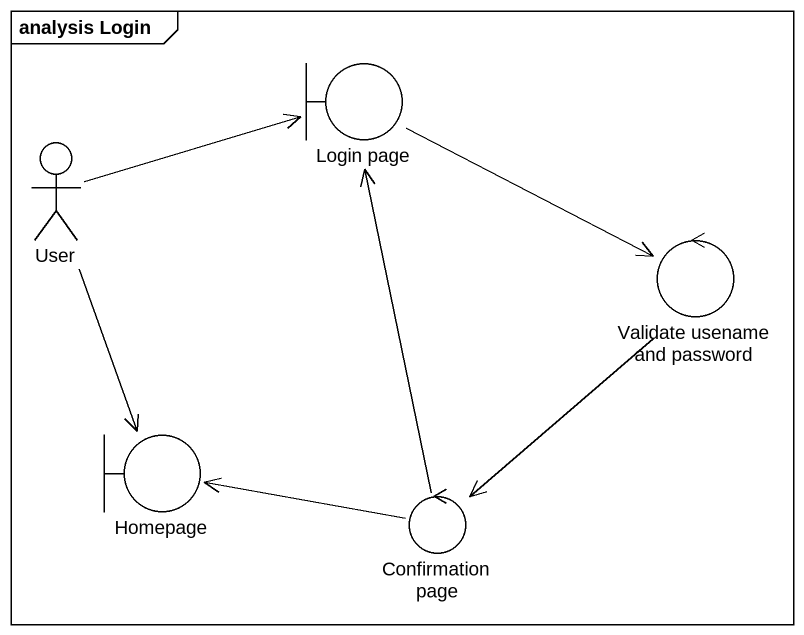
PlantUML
@startuml
mainframe analysis Login
boundary "Login page" as Login_page
actor User
control "Validate usename and password" as Validate_usename_and
boundary Homepage
control "Confirmation page" as Confirmation_page
Login_page -right-> Validate_usename_and
User -right-> Login_page
User --> Homepage
Validate_usename_and --> Confirmation_page
Confirmation_page -up-> Login_page
Confirmation_page -left-> Homepage
@enduml
